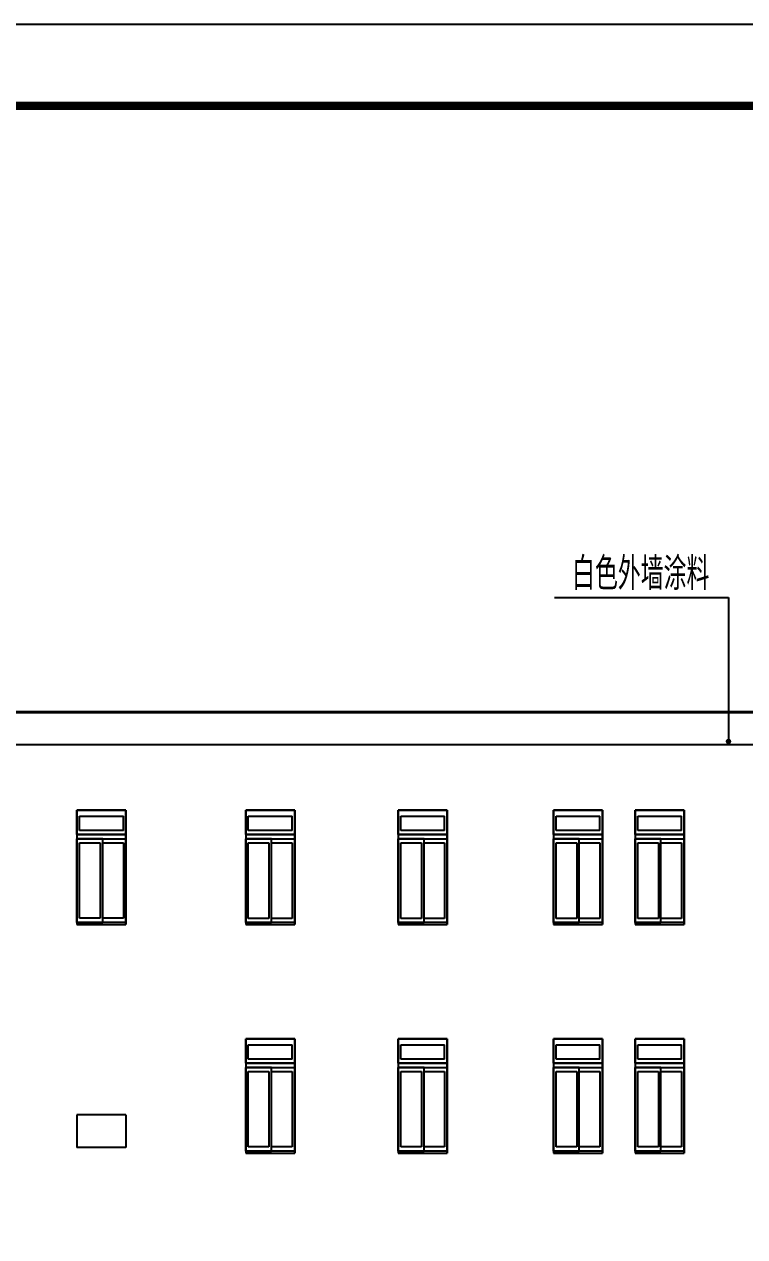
# Model space of a CAD drawing. Extents: x -55219 to 470149, y 494712 to 780039.
# Drawn here: x 107758 to 120988, y 561537 to 583812 of the extents above; entities that cross this region are included whole.
import ezdxf

# ---------------------------------------------------------------- set-up
doc = ezdxf.new("R2010")
doc.units = 0
doc.header["$LTSCALE"] = 1500
doc.header["$MEASUREMENT"] = 0
doc.layers.add('LVTRY', color=6, linetype='CONTINUOUS')
doc.layers.add('PUB_TITLE', color=4, linetype='CONTINUOUS')
doc.styles.add('_HZTXT', font='txt.shx', dxfattribs={"width": 0.8, "bigfont": 'hztxt.shx'})

# ---------------------------------------------------------------- blocks, each defined once
blk = doc.blocks.new('A$C217B456C')
at = {"layer": 'LVTRY', "color": 7}
for p, q in [((0, 16625), (900, 16625)), ((0, 16625), (900, 16625)), ((900, 16625), (0, 16625)), ((0, 16625), (900, 16625)), ((0, 16625), (900, 16625)), ((0, 16625), (0, 14525)), ((0, 16175), (0, 16625)), ((0, 16625), (0, 16175)), ((0, 16625), (0, 16175)), ((0, 16625), (0, 16175)), ((0, 16625), (0, 16175)), ((47, 16513), (853, 16513)), ((47, 16513), (853, 16513)), ((47, 16250), (47, 16513)), ((47, 16250), (47, 16513)), ((853, 16250), (853, 16513)), ((853, 16250), (853, 16513)), ((900, 16625), (900, 14525)), ((900, 16625), (900, 16175)), ((900, 16175), (900, 16625)), ((900, 16625), (900, 16175)), ((900, 16175), (900, 16625)), ((900, 16175), (900, 16625)), ((900, 16175), (0, 16175)), ((0, 16175), (900, 16175)), ((0, 16175), (900, 16175)), ((0, 16175), (0, 14525)), ((0, 16175), (0, 14525)), ((0, 16100), (900, 16100)), ((0, 16100), (900, 16100)), ((0, 14563), (0, 16100)), ((0, 16100), (0, 14563)), ((0, 16100), (0, 14563)), ((474, 16100), (0, 16100)), ((853, 16250), (47, 16250)), ((853, 16250), (47, 16250)), ((474, 14563), (474, 16100)), ((474, 14563), (474, 16100)), ((900, 14525), (900, 16175)), ((900, 14525), (900, 16175)), ((900, 16100), (900, 14563)), ((900, 16100), (900, 14563)), ((47, 14638), (47, 16025)), ((47, 14638), (47, 16025)), ((47, 16025), (426, 16025)), ((47, 16025), (426, 16025)), ((426, 16025), (426, 14638)), ((426, 16025), (426, 14638)), ((474, 16025), (853, 16025)), ((474, 16025), (853, 16025)), ((853, 16025), (853, 14638)), ((853, 16025), (853, 14638)), ((900, 14563), (0, 14563)), ((900, 14563), (0, 14563)), ((0, 14563), (474, 14563)), ((0, 14525), (900, 14525)), ((0, 14525), (900, 14525)), ((0, 14525), (900, 14525)), ((426, 14638), (47, 14638)), ((426, 14638), (47, 14638)), ((853, 14638), (474, 14638)), ((853, 14638), (474, 14638)), ((900, 14525), (900, 14525)), ((900, 11025), (0, 11025)), ((0, 11025), (0, 10425)), ((900, 11025), (900, 10425)), ((900, 10425), (0, 10425)), ((900, 7650), (0, 7650)), ((0, 7650), (0, 7050)), ((900, 7650), (900, 7050)), ((900, 7050), (0, 7050)), ((900, 6300), (0, 6300)), ((0, 6300), (0, 5700)), ((900, 6300), (900, 5700)), ((900, 5700), (0, 5700)), ((0, 4800), (0, 4200)), ((900, 4800), (0, 4800)), ((900, 4800), (900, 4200)), ((900, 4200), (0, 4200)), ((900, 1950), (0, 1950)), ((0, 1950), (0, 1350)), ((900, 1950), (900, 1350)), ((900, 1350), (0, 1350)), ((900, 600), (0, 600)), ((0, 600), (0, 0)), ((900, 600), (900, 0)), ((900, 0), (0, 0))]:
    blk.add_line(p, q, dxfattribs=at)

msp = doc.modelspace()

# ---------------------------------------------------------------- linework, layer by layer
at = {"layer": 'LVTRY', "color": 7}
for p, q in [((117495.6, 573278.4), (120690, 573278.4)), ((120690, 573278.4), (120690, 570637.2)), ((168726.5, 570573.4), (107176.5, 570573.4)), ((111825.5, 569373.4), (111825.5, 568923.4)), ((111825.5, 569373.4), (111825.5, 568923.4)), ((111825.5, 569373.4), (111825.5, 568923.4)), ((111825.5, 569373.4), (111825.5, 568923.4)), ((111825.5, 568923.4), (111825.5, 569373.4)), ((111825.5, 569373.4), (112725.5, 569373.4)), ((111825.5, 569373.4), (112725.5, 569373.4)), ((112725.5, 569373.4), (111825.5, 569373.4)), ((111825.5, 569373.4), (112725.5, 569373.4)), ((111825.5, 569373.4), (112725.5, 569373.4)), ((111825.5, 569373.4), (111825.5, 567273.4)), ((112725.5, 568923.4), (112725.5, 569373.4)), ((112725.5, 568923.4), (112725.5, 569373.4)), ((112725.5, 569373.4), (112725.5, 568923.4)), ((112725.5, 568923.4), (112725.5, 569373.4)), ((112725.5, 569373.4), (112725.5, 568923.4)), ((112725.5, 569373.4), (112725.5, 567273.4)), ((114625.5, 569373.4), (114625.5, 568923.4)), ((114625.5, 569373.4), (114625.5, 568923.4)), ((114625.5, 569373.4), (114625.5, 568923.4)), ((114625.5, 569373.4), (114625.5, 568923.4)), ((114625.5, 568923.4), (114625.5, 569373.4)), ((114625.5, 569373.4), (115525.5, 569373.4)), ((114625.5, 569373.4), (115525.5, 569373.4)), ((115525.5, 569373.4), (114625.5, 569373.4)), ((114625.5, 569373.4), (115525.5, 569373.4)), ((114625.5, 569373.4), (115525.5, 569373.4)), ((114625.5, 569373.4), (114625.5, 567273.4)), ((115525.5, 568923.4), (115525.5, 569373.4)), ((115525.5, 568923.4), (115525.5, 569373.4)), ((115525.5, 569373.4), (115525.5, 568923.4)), ((115525.5, 568923.4), (115525.5, 569373.4)), ((115525.5, 569373.4), (115525.5, 568923.4)), ((115525.5, 569373.4), (115525.5, 567273.4)), ((117476.5, 569373.4), (117476.5, 567273.4)), ((117476.5, 569373.4), (118376.5, 569373.4)), ((117476.5, 569373.4), (118376.5, 569373.4)), ((118376.5, 569373.4), (117476.5, 569373.4)), ((117476.5, 569373.4), (118376.5, 569373.4)), ((117476.5, 569373.4), (118376.5, 569373.4)), ((117476.5, 568923.4), (117476.5, 569373.4)), ((117476.5, 569373.4), (117476.5, 568923.4)), ((117476.5, 569373.4), (117476.5, 568923.4)), ((117476.5, 569373.4), (117476.5, 568923.4)), ((117476.5, 569373.4), (117476.5, 568923.4)), ((118376.5, 569373.4), (118376.5, 567273.4)), ((118376.5, 569373.4), (118376.5, 568923.4)), ((118376.5, 568923.4), (118376.5, 569373.4)), ((118376.5, 569373.4), (118376.5, 568923.4)), ((118376.5, 568923.4), (118376.5, 569373.4)), ((118376.5, 568923.4), (118376.5, 569373.4)), ((118976.5, 569373.4), (118976.5, 567273.4)), ((118976.5, 569373.4), (119876.5, 569373.4)), ((118976.5, 569373.4), (119876.5, 569373.4)), ((119876.5, 569373.4), (118976.5, 569373.4)), ((118976.5, 569373.4), (119876.5, 569373.4)), ((118976.5, 569373.4), (119876.5, 569373.4)), ((118976.5, 568923.4), (118976.5, 569373.4)), ((118976.5, 569373.4), (118976.5, 568923.4)), ((118976.5, 569373.4), (118976.5, 568923.4)), ((118976.5, 569373.4), (118976.5, 568923.4)), ((118976.5, 569373.4), (118976.5, 568923.4)), ((119876.5, 569373.4), (119876.5, 567273.4)), ((119876.5, 569373.4), (119876.5, 568923.4)), ((119876.5, 568923.4), (119876.5, 569373.4)), ((119876.5, 569373.4), (119876.5, 568923.4)), ((119876.5, 568923.4), (119876.5, 569373.4)), ((119876.5, 568923.4), (119876.5, 569373.4)), ((111872.9, 568998.4), (111872.9, 569260.9)), ((111872.9, 568998.4), (111872.9, 569260.9)), ((111872.9, 569260.9), (112678.1, 569260.9)), ((111872.9, 569260.9), (112678.1, 569260.9)), ((112678.1, 568998.4), (112678.1, 569260.9)), ((112678.1, 568998.4), (112678.1, 569260.9)), ((114672.9, 568998.4), (114672.9, 569260.9)), ((114672.9, 568998.4), (114672.9, 569260.9)), ((114672.9, 569260.9), (115478.1, 569260.9)), ((114672.9, 569260.9), (115478.1, 569260.9)), ((115478.1, 568998.4), (115478.1, 569260.9)), ((115478.1, 568998.4), (115478.1, 569260.9)), ((117523.9, 569260.9), (118329.1, 569260.9)), ((117523.9, 569260.9), (118329.1, 569260.9)), ((117523.9, 568998.4), (117523.9, 569260.9)), ((117523.9, 568998.4), (117523.9, 569260.9)), ((118329.1, 568998.4), (118329.1, 569260.9)), ((118329.1, 568998.4), (118329.1, 569260.9)), ((119023.9, 569260.9), (119829.1, 569260.9)), ((119023.9, 569260.9), (119829.1, 569260.9)), ((119023.9, 568998.4), (119023.9, 569260.9)), ((119023.9, 568998.4), (119023.9, 569260.9)), ((119829.1, 568998.4), (119829.1, 569260.9)), ((119829.1, 568998.4), (119829.1, 569260.9)), ((111825.5, 568923.4), (112725.5, 568923.4)), ((111825.5, 568923.4), (112725.5, 568923.4)), ((112725.5, 568923.4), (111825.5, 568923.4)), ((111825.5, 568923.4), (111825.5, 567273.4)), ((111825.5, 568923.4), (111825.5, 567273.4)), ((112678.1, 568998.4), (111872.9, 568998.4)), ((112678.1, 568998.4), (111872.9, 568998.4)), ((112725.5, 567273.4), (112725.5, 568923.4)), ((112725.5, 567273.4), (112725.5, 568923.4)), ((114625.5, 568923.4), (115525.5, 568923.4)), ((114625.5, 568923.4), (115525.5, 568923.4)), ((115525.5, 568923.4), (114625.5, 568923.4)), ((114625.5, 568923.4), (114625.5, 567273.4)), ((114625.5, 568923.4), (114625.5, 567273.4)), ((115478.1, 568998.4), (114672.9, 568998.4)), ((115478.1, 568998.4), (114672.9, 568998.4)), ((115525.5, 567273.4), (115525.5, 568923.4)), ((115525.5, 567273.4), (115525.5, 568923.4)), ((117476.5, 568923.4), (117476.5, 567273.4)), ((117476.5, 568923.4), (117476.5, 567273.4)), ((118376.5, 568923.4), (117476.5, 568923.4)), ((117476.5, 568923.4), (118376.5, 568923.4)), ((117476.5, 568923.4), (118376.5, 568923.4)), ((118329.1, 568998.4), (117523.9, 568998.4)), ((118329.1, 568998.4), (117523.9, 568998.4)), ((118376.5, 567273.4), (118376.5, 568923.4)), ((118376.5, 567273.4), (118376.5, 568923.4)), ((118976.5, 568923.4), (118976.5, 567273.4)), ((118976.5, 568923.4), (118976.5, 567273.4)), ((119876.5, 568923.4), (118976.5, 568923.4)), ((118976.5, 568923.4), (119876.5, 568923.4)), ((118976.5, 568923.4), (119876.5, 568923.4)), ((119829.1, 568998.4), (119023.9, 568998.4)), ((119829.1, 568998.4), (119023.9, 568998.4)), ((119876.5, 567273.4), (119876.5, 568923.4)), ((119876.5, 567273.4), (119876.5, 568923.4)), ((112299.2, 568848.4), (111825.5, 568848.4)), ((111825.5, 568848.4), (112725.5, 568848.4)), ((111825.5, 568848.4), (112725.5, 568848.4)), ((111825.5, 568848.4), (111825.5, 567310.9)), ((111825.5, 568848.4), (111825.5, 567310.9)), ((111825.5, 567310.9), (111825.5, 568848.4)), ((111872.9, 568773.4), (112251.8, 568773.4)), ((111872.9, 568773.4), (112251.8, 568773.4)), ((111872.9, 567385.9), (111872.9, 568773.4)), ((111872.9, 567385.9), (111872.9, 568773.4)), ((112251.8, 568773.4), (112251.8, 567385.9)), ((112251.8, 568773.4), (112251.8, 567385.9)), ((112299.2, 567310.9), (112299.2, 568848.4)), ((112299.2, 567310.9), (112299.2, 568848.4)), ((112299.2, 568773.4), (112678.1, 568773.4)), ((112299.2, 568773.4), (112678.1, 568773.4)), ((112678.1, 568773.4), (112678.1, 567385.9)), ((112678.1, 568773.4), (112678.1, 567385.9)), ((112725.5, 568848.4), (112725.5, 567310.9)), ((112725.5, 568848.4), (112725.5, 567310.9)), ((115099.2, 568848.4), (114625.5, 568848.4)), ((114625.5, 568848.4), (115525.5, 568848.4)), ((114625.5, 568848.4), (115525.5, 568848.4)), ((114625.5, 568848.4), (114625.5, 567310.9)), ((114625.5, 568848.4), (114625.5, 567310.9)), ((114625.5, 567310.9), (114625.5, 568848.4)), ((114672.9, 568773.4), (115051.8, 568773.4)), ((114672.9, 568773.4), (115051.8, 568773.4)), ((114672.9, 567385.9), (114672.9, 568773.4)), ((114672.9, 567385.9), (114672.9, 568773.4)), ((115051.8, 568773.4), (115051.8, 567385.9)), ((115051.8, 568773.4), (115051.8, 567385.9)), ((115099.2, 567310.9), (115099.2, 568848.4)), ((115099.2, 567310.9), (115099.2, 568848.4)), ((115099.2, 568773.4), (115478.1, 568773.4)), ((115099.2, 568773.4), (115478.1, 568773.4)), ((115478.1, 568773.4), (115478.1, 567385.9)), ((115478.1, 568773.4), (115478.1, 567385.9)), ((115525.5, 568848.4), (115525.5, 567310.9)), ((115525.5, 568848.4), (115525.5, 567310.9)), ((117476.5, 567310.9), (117476.5, 568848.4)), ((117476.5, 568848.4), (117476.5, 567310.9)), ((117476.5, 568848.4), (117476.5, 567310.9)), ((117476.5, 568848.4), (118376.5, 568848.4)), ((117476.5, 568848.4), (118376.5, 568848.4)), ((117950.2, 568848.4), (117476.5, 568848.4)), ((117523.9, 567385.9), (117523.9, 568773.4)), ((117523.9, 567385.9), (117523.9, 568773.4)), ((117523.9, 568773.4), (117902.8, 568773.4)), ((117523.9, 568773.4), (117902.8, 568773.4)), ((117902.8, 568773.4), (117902.8, 567385.9)), ((117902.8, 568773.4), (117902.8, 567385.9)), ((117950.2, 567310.9), (117950.2, 568848.4)), ((117950.2, 567310.9), (117950.2, 568848.4)), ((117950.2, 568773.4), (118329.1, 568773.4)), ((117950.2, 568773.4), (118329.1, 568773.4)), ((118329.1, 568773.4), (118329.1, 567385.9)), ((118329.1, 568773.4), (118329.1, 567385.9)), ((118376.5, 568848.4), (118376.5, 567310.9)), ((118376.5, 568848.4), (118376.5, 567310.9)), ((118976.5, 567310.9), (118976.5, 568848.4)), ((118976.5, 568848.4), (118976.5, 567310.9)), ((118976.5, 568848.4), (118976.5, 567310.9)), ((118976.5, 568848.4), (119876.5, 568848.4)), ((118976.5, 568848.4), (119876.5, 568848.4)), ((119450.2, 568848.4), (118976.5, 568848.4)), ((119023.9, 567385.9), (119023.9, 568773.4)), ((119023.9, 567385.9), (119023.9, 568773.4)), ((119023.9, 568773.4), (119402.8, 568773.4)), ((119023.9, 568773.4), (119402.8, 568773.4)), ((119402.8, 568773.4), (119402.8, 567385.9)), ((119402.8, 568773.4), (119402.8, 567385.9)), ((119450.2, 567310.9), (119450.2, 568848.4)), ((119450.2, 567310.9), (119450.2, 568848.4)), ((119450.2, 568773.4), (119829.1, 568773.4)), ((119450.2, 568773.4), (119829.1, 568773.4)), ((119829.1, 568773.4), (119829.1, 567385.9)), ((119829.1, 568773.4), (119829.1, 567385.9)), ((119876.5, 568848.4), (119876.5, 567310.9)), ((119876.5, 568848.4), (119876.5, 567310.9)), ((112251.8, 567385.9), (111872.9, 567385.9)), ((112251.8, 567385.9), (111872.9, 567385.9)), ((112678.1, 567385.9), (112299.2, 567385.9)), ((112678.1, 567385.9), (112299.2, 567385.9)), ((115051.8, 567385.9), (114672.9, 567385.9)), ((115051.8, 567385.9), (114672.9, 567385.9)), ((115478.1, 567385.9), (115099.2, 567385.9)), ((115478.1, 567385.9), (115099.2, 567385.9)), ((117902.8, 567385.9), (117523.9, 567385.9)), ((117902.8, 567385.9), (117523.9, 567385.9)), ((118329.1, 567385.9), (117950.2, 567385.9)), ((118329.1, 567385.9), (117950.2, 567385.9)), ((119402.8, 567385.9), (119023.9, 567385.9)), ((119402.8, 567385.9), (119023.9, 567385.9)), ((119829.1, 567385.9), (119450.2, 567385.9)), ((119829.1, 567385.9), (119450.2, 567385.9)), ((111825.5, 567310.9), (112299.2, 567310.9)), ((112725.5, 567310.9), (111825.5, 567310.9)), ((112725.5, 567310.9), (111825.5, 567310.9)), ((111825.5, 567273.4), (112725.5, 567273.4)), ((111825.5, 567273.4), (112725.5, 567273.4)), ((111825.5, 567273.4), (112725.5, 567273.4)), ((112725.5, 567273.4), (112725.5, 567273.4)), ((114625.5, 567310.9), (115099.2, 567310.9)), ((115525.5, 567310.9), (114625.5, 567310.9)), ((115525.5, 567310.9), (114625.5, 567310.9)), ((114625.5, 567273.4), (115525.5, 567273.4)), ((114625.5, 567273.4), (115525.5, 567273.4)), ((114625.5, 567273.4), (115525.5, 567273.4)), ((115525.5, 567273.4), (115525.5, 567273.4)), ((118376.5, 567310.9), (117476.5, 567310.9)), ((118376.5, 567310.9), (117476.5, 567310.9)), ((117476.5, 567310.9), (117950.2, 567310.9)), ((117476.5, 567273.4), (118376.5, 567273.4)), ((117476.5, 567273.4), (118376.5, 567273.4)), ((117476.5, 567273.4), (118376.5, 567273.4)), ((118376.5, 567273.4), (118376.5, 567273.4)), ((119876.5, 567310.9), (118976.5, 567310.9)), ((119876.5, 567310.9), (118976.5, 567310.9)), ((118976.5, 567310.9), (119450.2, 567310.9)), ((118976.5, 567273.4), (119876.5, 567273.4)), ((118976.5, 567273.4), (119876.5, 567273.4)), ((118976.5, 567273.4), (119876.5, 567273.4)), ((119876.5, 567273.4), (119876.5, 567273.4)), ((111825.5, 565173.4), (111825.5, 564723.4)), ((111825.5, 565173.4), (111825.5, 564723.4)), ((111825.5, 565173.4), (111825.5, 564723.4)), ((111825.5, 565173.4), (111825.5, 564723.4)), ((111825.5, 564723.4), (111825.5, 565173.4)), ((111825.5, 565173.4), (112725.5, 565173.4)), ((111825.5, 565173.4), (112725.5, 565173.4)), ((112725.5, 565173.4), (111825.5, 565173.4)), ((111825.5, 565173.4), (112725.5, 565173.4)), ((111825.5, 565173.4), (112725.5, 565173.4)), ((111825.5, 565173.4), (111825.5, 563073.4)), ((112725.5, 564723.4), (112725.5, 565173.4)), ((112725.5, 564723.4), (112725.5, 565173.4)), ((112725.5, 565173.4), (112725.5, 564723.4)), ((112725.5, 564723.4), (112725.5, 565173.4)), ((112725.5, 565173.4), (112725.5, 564723.4)), ((112725.5, 565173.4), (112725.5, 563073.4)), ((114625.5, 565173.4), (114625.5, 564723.4)), ((114625.5, 565173.4), (114625.5, 564723.4)), ((114625.5, 565173.4), (114625.5, 564723.4)), ((114625.5, 565173.4), (114625.5, 564723.4)), ((114625.5, 564723.4), (114625.5, 565173.4)), ((114625.5, 565173.4), (115525.5, 565173.4)), ((114625.5, 565173.4), (115525.5, 565173.4)), ((115525.5, 565173.4), (114625.5, 565173.4)), ((114625.5, 565173.4), (115525.5, 565173.4)), ((114625.5, 565173.4), (115525.5, 565173.4)), ((114625.5, 565173.4), (114625.5, 563073.4)), ((115525.5, 564723.4), (115525.5, 565173.4)), ((115525.5, 564723.4), (115525.5, 565173.4)), ((115525.5, 565173.4), (115525.5, 564723.4)), ((115525.5, 564723.4), (115525.5, 565173.4)), ((115525.5, 565173.4), (115525.5, 564723.4)), ((115525.5, 565173.4), (115525.5, 563073.4)), ((117476.5, 565173.4), (117476.5, 563073.4)), ((117476.5, 565173.4), (118376.5, 565173.4)), ((117476.5, 565173.4), (118376.5, 565173.4)), ((118376.5, 565173.4), (117476.5, 565173.4)), ((117476.5, 565173.4), (118376.5, 565173.4)), ((117476.5, 565173.4), (118376.5, 565173.4)), ((117476.5, 564723.4), (117476.5, 565173.4)), ((117476.5, 565173.4), (117476.5, 564723.4)), ((117476.5, 565173.4), (117476.5, 564723.4)), ((117476.5, 565173.4), (117476.5, 564723.4)), ((117476.5, 565173.4), (117476.5, 564723.4)), ((118376.5, 565173.4), (118376.5, 563073.4)), ((118376.5, 565173.4), (118376.5, 564723.4)), ((118376.5, 564723.4), (118376.5, 565173.4)), ((118376.5, 565173.4), (118376.5, 564723.4)), ((118376.5, 564723.4), (118376.5, 565173.4)), ((118376.5, 564723.4), (118376.5, 565173.4)), ((118976.5, 565173.4), (118976.5, 563073.4)), ((118976.5, 565173.4), (119876.5, 565173.4)), ((118976.5, 565173.4), (119876.5, 565173.4)), ((119876.5, 565173.4), (118976.5, 565173.4)), ((118976.5, 565173.4), (119876.5, 565173.4)), ((118976.5, 565173.4), (119876.5, 565173.4)), ((118976.5, 564723.4), (118976.5, 565173.4)), ((118976.5, 565173.4), (118976.5, 564723.4)), ((118976.5, 565173.4), (118976.5, 564723.4)), ((118976.5, 565173.4), (118976.5, 564723.4)), ((118976.5, 565173.4), (118976.5, 564723.4)), ((119876.5, 565173.4), (119876.5, 563073.4)), ((119876.5, 565173.4), (119876.5, 564723.4)), ((119876.5, 564723.4), (119876.5, 565173.4)), ((119876.5, 565173.4), (119876.5, 564723.4)), ((119876.5, 564723.4), (119876.5, 565173.4)), ((119876.5, 564723.4), (119876.5, 565173.4)), ((111872.9, 564798.4), (111872.9, 565060.9)), ((111872.9, 564798.4), (111872.9, 565060.9)), ((111872.9, 565060.9), (112678.1, 565060.9)), ((111872.9, 565060.9), (112678.1, 565060.9)), ((112678.1, 564798.4), (112678.1, 565060.9)), ((112678.1, 564798.4), (112678.1, 565060.9)), ((114672.9, 564798.4), (114672.9, 565060.9)), ((114672.9, 564798.4), (114672.9, 565060.9)), ((114672.9, 565060.9), (115478.1, 565060.9)), ((114672.9, 565060.9), (115478.1, 565060.9)), ((115478.1, 564798.4), (115478.1, 565060.9)), ((115478.1, 564798.4), (115478.1, 565060.9)), ((117523.9, 565060.9), (118329.1, 565060.9)), ((117523.9, 565060.9), (118329.1, 565060.9)), ((117523.9, 564798.4), (117523.9, 565060.9)), ((117523.9, 564798.4), (117523.9, 565060.9)), ((118329.1, 564798.4), (118329.1, 565060.9)), ((118329.1, 564798.4), (118329.1, 565060.9)), ((119023.9, 565060.9), (119829.1, 565060.9)), ((119023.9, 565060.9), (119829.1, 565060.9)), ((119023.9, 564798.4), (119023.9, 565060.9)), ((119023.9, 564798.4), (119023.9, 565060.9)), ((119829.1, 564798.4), (119829.1, 565060.9)), ((119829.1, 564798.4), (119829.1, 565060.9)), ((111825.5, 564723.4), (112725.5, 564723.4)), ((111825.5, 564723.4), (112725.5, 564723.4)), ((112725.5, 564723.4), (111825.5, 564723.4)), ((111825.5, 564723.4), (111825.5, 563073.4)), ((111825.5, 564723.4), (111825.5, 563073.4)), ((112678.1, 564798.4), (111872.9, 564798.4)), ((112678.1, 564798.4), (111872.9, 564798.4)), ((112725.5, 563073.4), (112725.5, 564723.4)), ((112725.5, 563073.4), (112725.5, 564723.4)), ((114625.5, 564723.4), (115525.5, 564723.4)), ((114625.5, 564723.4), (115525.5, 564723.4)), ((115525.5, 564723.4), (114625.5, 564723.4)), ((114625.5, 564723.4), (114625.5, 563073.4)), ((114625.5, 564723.4), (114625.5, 563073.4)), ((115478.1, 564798.4), (114672.9, 564798.4)), ((115478.1, 564798.4), (114672.9, 564798.4)), ((115525.5, 563073.4), (115525.5, 564723.4)), ((115525.5, 563073.4), (115525.5, 564723.4)), ((117476.5, 564723.4), (117476.5, 563073.4)), ((117476.5, 564723.4), (117476.5, 563073.4)), ((118376.5, 564723.4), (117476.5, 564723.4)), ((117476.5, 564723.4), (118376.5, 564723.4)), ((117476.5, 564723.4), (118376.5, 564723.4)), ((118329.1, 564798.4), (117523.9, 564798.4)), ((118329.1, 564798.4), (117523.9, 564798.4)), ((118376.5, 563073.4), (118376.5, 564723.4)), ((118376.5, 563073.4), (118376.5, 564723.4)), ((118976.5, 564723.4), (118976.5, 563073.4)), ((118976.5, 564723.4), (118976.5, 563073.4)), ((119876.5, 564723.4), (118976.5, 564723.4)), ((118976.5, 564723.4), (119876.5, 564723.4)), ((118976.5, 564723.4), (119876.5, 564723.4)), ((119829.1, 564798.4), (119023.9, 564798.4)), ((119829.1, 564798.4), (119023.9, 564798.4)), ((119876.5, 563073.4), (119876.5, 564723.4)), ((119876.5, 563073.4), (119876.5, 564723.4)), ((112299.2, 564648.4), (111825.5, 564648.4)), ((111825.5, 564648.4), (112725.5, 564648.4)), ((111825.5, 564648.4), (112725.5, 564648.4)), ((111825.5, 564648.4), (111825.5, 563110.9)), ((111825.5, 564648.4), (111825.5, 563110.9)), ((111825.5, 563110.9), (111825.5, 564648.4)), ((111872.9, 564573.4), (112251.8, 564573.4)), ((111872.9, 564573.4), (112251.8, 564573.4)), ((111872.9, 563185.9), (111872.9, 564573.4)), ((111872.9, 563185.9), (111872.9, 564573.4)), ((112251.8, 564573.4), (112251.8, 563185.9)), ((112251.8, 564573.4), (112251.8, 563185.9)), ((112299.2, 563110.9), (112299.2, 564648.4)), ((112299.2, 563110.9), (112299.2, 564648.4)), ((112299.2, 564573.4), (112678.1, 564573.4)), ((112299.2, 564573.4), (112678.1, 564573.4)), ((112678.1, 564573.4), (112678.1, 563185.9)), ((112678.1, 564573.4), (112678.1, 563185.9)), ((112725.5, 564648.4), (112725.5, 563110.9)), ((112725.5, 564648.4), (112725.5, 563110.9)), ((115099.2, 564648.4), (114625.5, 564648.4)), ((114625.5, 564648.4), (115525.5, 564648.4)), ((114625.5, 564648.4), (115525.5, 564648.4)), ((114625.5, 564648.4), (114625.5, 563110.9)), ((114625.5, 564648.4), (114625.5, 563110.9)), ((114625.5, 563110.9), (114625.5, 564648.4)), ((114672.9, 564573.4), (115051.8, 564573.4)), ((114672.9, 564573.4), (115051.8, 564573.4)), ((114672.9, 563185.9), (114672.9, 564573.4)), ((114672.9, 563185.9), (114672.9, 564573.4)), ((115051.8, 564573.4), (115051.8, 563185.9)), ((115051.8, 564573.4), (115051.8, 563185.9)), ((115099.2, 563110.9), (115099.2, 564648.4)), ((115099.2, 563110.9), (115099.2, 564648.4)), ((115099.2, 564573.4), (115478.1, 564573.4)), ((115099.2, 564573.4), (115478.1, 564573.4)), ((115478.1, 564573.4), (115478.1, 563185.9)), ((115478.1, 564573.4), (115478.1, 563185.9)), ((115525.5, 564648.4), (115525.5, 563110.9)), ((115525.5, 564648.4), (115525.5, 563110.9)), ((117476.5, 563110.9), (117476.5, 564648.4)), ((117476.5, 564648.4), (117476.5, 563110.9)), ((117476.5, 564648.4), (117476.5, 563110.9)), ((117476.5, 564648.4), (118376.5, 564648.4)), ((117476.5, 564648.4), (118376.5, 564648.4)), ((117950.2, 564648.4), (117476.5, 564648.4)), ((117523.9, 563185.9), (117523.9, 564573.4)), ((117523.9, 563185.9), (117523.9, 564573.4)), ((117523.9, 564573.4), (117902.8, 564573.4)), ((117523.9, 564573.4), (117902.8, 564573.4)), ((117902.8, 564573.4), (117902.8, 563185.9)), ((117902.8, 564573.4), (117902.8, 563185.9)), ((117950.2, 563110.9), (117950.2, 564648.4)), ((117950.2, 563110.9), (117950.2, 564648.4)), ((117950.2, 564573.4), (118329.1, 564573.4)), ((117950.2, 564573.4), (118329.1, 564573.4)), ((118329.1, 564573.4), (118329.1, 563185.9)), ((118329.1, 564573.4), (118329.1, 563185.9)), ((118376.5, 564648.4), (118376.5, 563110.9)), ((118376.5, 564648.4), (118376.5, 563110.9)), ((118976.5, 563110.9), (118976.5, 564648.4)), ((118976.5, 564648.4), (118976.5, 563110.9)), ((118976.5, 564648.4), (118976.5, 563110.9)), ((118976.5, 564648.4), (119876.5, 564648.4)), ((118976.5, 564648.4), (119876.5, 564648.4)), ((119450.2, 564648.4), (118976.5, 564648.4)), ((119023.9, 563185.9), (119023.9, 564573.4)), ((119023.9, 563185.9), (119023.9, 564573.4)), ((119023.9, 564573.4), (119402.8, 564573.4)), ((119023.9, 564573.4), (119402.8, 564573.4)), ((119402.8, 564573.4), (119402.8, 563185.9)), ((119402.8, 564573.4), (119402.8, 563185.9)), ((119450.2, 563110.9), (119450.2, 564648.4)), ((119450.2, 563110.9), (119450.2, 564648.4)), ((119450.2, 564573.4), (119829.1, 564573.4)), ((119450.2, 564573.4), (119829.1, 564573.4)), ((119829.1, 564573.4), (119829.1, 563185.9)), ((119829.1, 564573.4), (119829.1, 563185.9)), ((119876.5, 564648.4), (119876.5, 563110.9)), ((119876.5, 564648.4), (119876.5, 563110.9)), ((112251.8, 563185.9), (111872.9, 563185.9)), ((112251.8, 563185.9), (111872.9, 563185.9)), ((112678.1, 563185.9), (112299.2, 563185.9)), ((112678.1, 563185.9), (112299.2, 563185.9)), ((115051.8, 563185.9), (114672.9, 563185.9)), ((115051.8, 563185.9), (114672.9, 563185.9)), ((115478.1, 563185.9), (115099.2, 563185.9)), ((115478.1, 563185.9), (115099.2, 563185.9)), ((117902.8, 563185.9), (117523.9, 563185.9)), ((117902.8, 563185.9), (117523.9, 563185.9)), ((118329.1, 563185.9), (117950.2, 563185.9)), ((118329.1, 563185.9), (117950.2, 563185.9)), ((119402.8, 563185.9), (119023.9, 563185.9)), ((119402.8, 563185.9), (119023.9, 563185.9)), ((119829.1, 563185.9), (119450.2, 563185.9)), ((119829.1, 563185.9), (119450.2, 563185.9)), ((111825.5, 563110.9), (112299.2, 563110.9)), ((112725.5, 563110.9), (111825.5, 563110.9)), ((112725.5, 563110.9), (111825.5, 563110.9)), ((111825.5, 563073.4), (112725.5, 563073.4)), ((111825.5, 563073.4), (112725.5, 563073.4)), ((111825.5, 563073.4), (112725.5, 563073.4)), ((112725.5, 563073.4), (112725.5, 563073.4)), ((114625.5, 563110.9), (115099.2, 563110.9)), ((115525.5, 563110.9), (114625.5, 563110.9)), ((115525.5, 563110.9), (114625.5, 563110.9)), ((114625.5, 563073.4), (115525.5, 563073.4)), ((114625.5, 563073.4), (115525.5, 563073.4)), ((114625.5, 563073.4), (115525.5, 563073.4)), ((115525.5, 563073.4), (115525.5, 563073.4)), ((118376.5, 563110.9), (117476.5, 563110.9)), ((118376.5, 563110.9), (117476.5, 563110.9)), ((117476.5, 563110.9), (117950.2, 563110.9)), ((117476.5, 563073.4), (118376.5, 563073.4)), ((117476.5, 563073.4), (118376.5, 563073.4)), ((117476.5, 563073.4), (118376.5, 563073.4)), ((118376.5, 563073.4), (118376.5, 563073.4)), ((119876.5, 563110.9), (118976.5, 563110.9)), ((119876.5, 563110.9), (118976.5, 563110.9)), ((118976.5, 563110.9), (119450.2, 563110.9)), ((118976.5, 563073.4), (119876.5, 563073.4)), ((118976.5, 563073.4), (119876.5, 563073.4)), ((118976.5, 563073.4), (119876.5, 563073.4)), ((119876.5, 563073.4), (119876.5, 563073.4))]:
    msp.add_line(p, q, dxfattribs=at)
at = {"layer": 'LVTRY', "color": 7, "const_width": 50}
msp.add_lwpolyline([(168726.5, 571173.4), (107176.5, 571173.4)], dxfattribs=at)
at = {"layer": 'LVTRY', "color": 7, "const_width": 49.8}
msp.add_lwpolyline([(120715.1, 570637.2, -1), (120664.9, 570637.2, -1)], format="xyb", close=True, dxfattribs=at)
at = {"layer": 'PUB_TITLE'}
msp.add_lwpolyline([(78169.5, 494711.6), (78169.5, 583811.6), (204319.5, 583811.6), (204319.5, 494711.6)], close=True, dxfattribs=at)
at = {"layer": 'PUB_TITLE', "const_width": 150}
msp.add_lwpolyline([(81919.5, 496211.6), (202819.5, 496211.6), (202819.5, 582311.6), (81919.5, 582311.6)], close=True, dxfattribs=at)

# ---------------------------------------------------------------- block references
at = {"layer": 'LVTRY'}
msp.add_blockref('A$C217B456C', (108726.5, 552748.4), dxfattribs=at)

# ---------------------------------------------------------------- texts
at = {"layer": 'LVTRY', "color": 7, "style": '_HZTXT', "width": 0.7}
msp.add_text('白色外墙涂料', height=600, dxfattribs=at).set_placement((117818.7, 573419.3))

doc.saveas('drawing.dxf')
